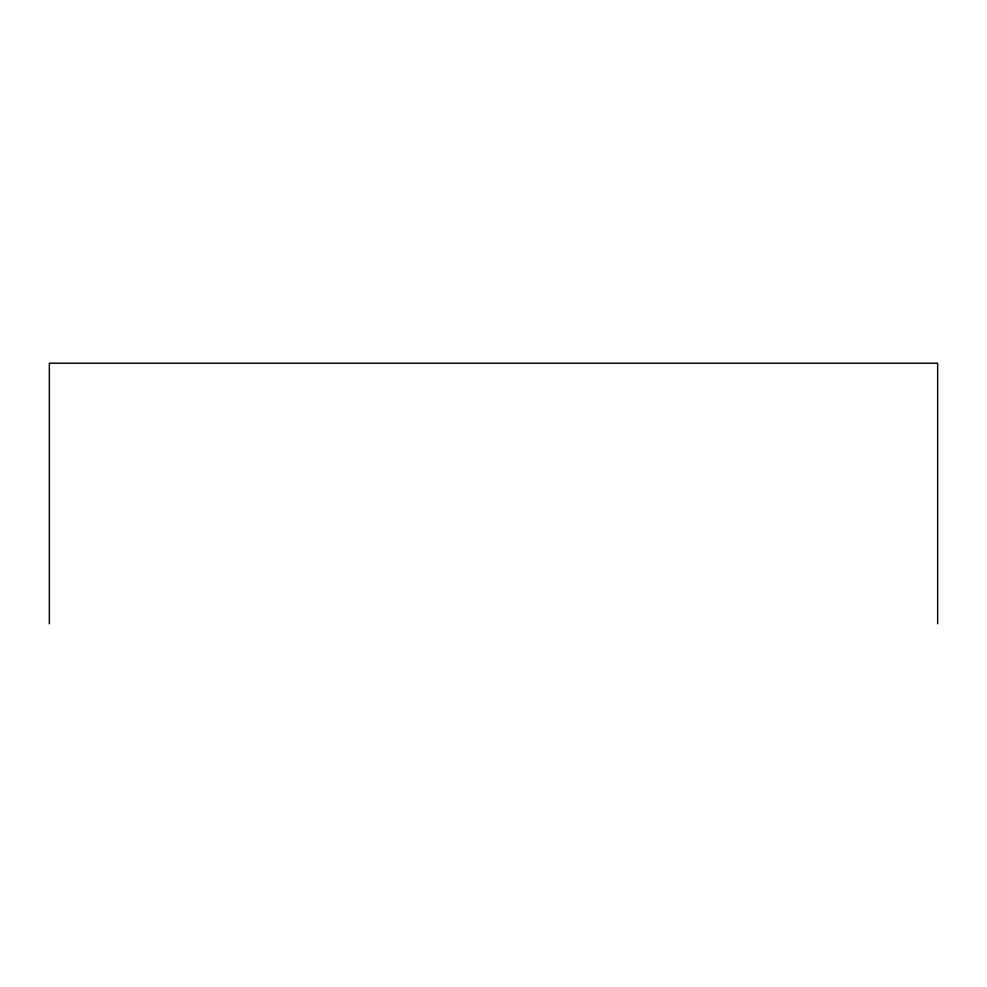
<?xml version="1.0" encoding="UTF-8"?>
<svg xmlns="http://www.w3.org/2000/svg" width="987" height="987" viewBox="0 0 987 987"><rect width="100%" height="100%" fill="white"/><g stroke="black" fill="none" stroke-linecap="round" stroke-linejoin="round"><path stroke-width="1.48" d="M937.65 623.796L937.65 363.204L49.35 363.204L49.35 623.796"/></g></svg>
